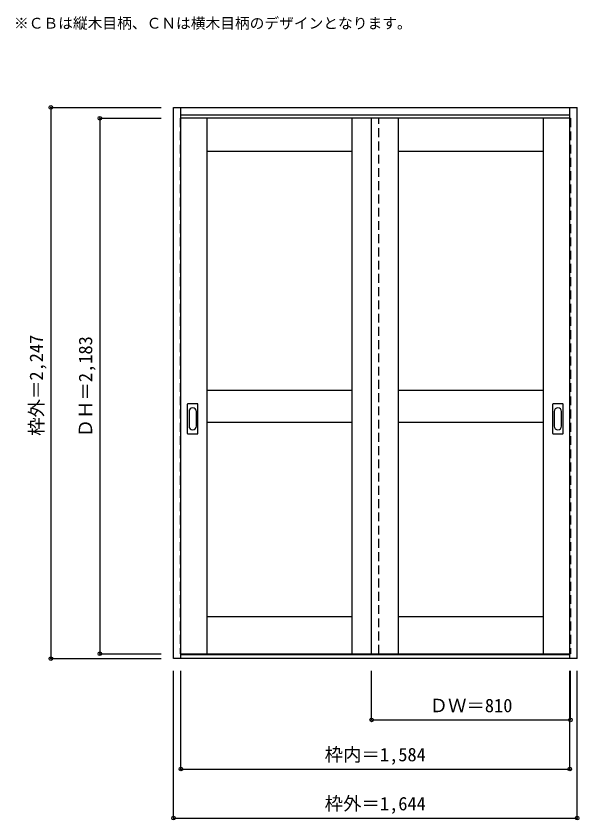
# Model space of a CAD drawing. Units: millimetres, scale not verified. Extents: x -1340 to 953, y -1413 to 1864.
import ezdxf
from ezdxf.enums import TextEntityAlignment as Align

# ---------------------------------------------------------------- set-up
doc = ezdxf.new("R2010")
doc.units = ezdxf.units.MM
doc.header["$LTSCALE"] = 30
doc.header["$PDMODE"] = 32
doc.header["$PDSIZE"] = 15
doc.linetypes.add('DASHED1', pattern=[1.8, 1.2, -0.6])
for name, color, linetype in [('0-0', 3, 'Continuous'), ('0-1_寸法', 7, 'Continuous'), ('0-2_文字', 7, 'Continuous')]:
    doc.layers.add(name, color=color, linetype=linetype)
doc.styles.add('ＭＳ ゴシック', font='')
doc.styles.get('ＭＳ ゴシック').set_extended_font_data('MS Gothic')

msp = doc.modelspace()

# ---------------------------------------------------------------- linework, layer by layer
at = {"layer": '0-0'}
for p, q in [((-698.64, -755.41), (-698.64, 1491.59)), ((-698.64, 1491.59), (945.36, 1491.59)), ((-668.64, -755.41), (-668.64, 1491.59)), ((915.36, -734.87), (915.36, 1491.59)), ((945.36, -755.41), (945.36, 1491.59)), ((-668.64, 1461.59), (915.36, 1461.59)), ((915.36, 1447.59), (-668.64, 1447.59)), ((-561.64, -735.41), (-561.64, 1447.59)), ((28.36, -735.41), (28.36, 1447.59)), ((108.36, -735.41), (108.36, 1447.59)), ((218.36, -735.41), (218.36, 1447.59)), ((808.36, -735.41), (808.36, 1447.59)), ((28.36, 1312.59), (-561.64, 1312.59)), ((808.36, 1312.59), (218.36, 1312.59)), ((28.36, 337.59), (-561.64, 337.59)), ((808.36, 337.59), (218.36, 337.59)), ((-641.64, 162.59), (-641.64, 281.59)), ((-601.14, 283.09), (-640.14, 283.09)), ((-599.64, 162.59), (-599.64, 281.59)), ((846.36, 162.59), (846.36, 281.59)), ((886.86, 283.09), (847.86, 283.09)), ((888.36, 162.59), (888.36, 281.59)), ((28.36, 207.59), (-561.64, 207.59)), ((808.36, 207.59), (218.36, 207.59)), ((-640.14, 161.09), (-601.14, 161.09)), ((847.86, 161.09), (886.86, 161.09)), ((28.36, -585.41), (-561.64, -585.41)), ((808.36, -585.41), (218.36, -585.41)), ((-668.64, -735.41), (915.36, -735.41)), ((915.36, -740.41), (-668.64, -740.41)), ((945.36, -755.41), (-698.64, -755.41))]:
    msp.add_line(p, q, dxfattribs=at)
at = {"layer": '0-0', "color": 4, "linetype": 'DASHED1'}
for p, q in [((-671.64, 1447.59), (-671.64, -735.41)), ((-668.64, 1447.59), (-671.64, 1447.59)), ((138.36, -735.41), (138.36, 1447.59)), ((915.36, 1447.59), (918.36, 1447.59)), ((918.36, 1447.59), (918.36, -735.41)), ((-671.64, -735.41), (-668.64, -735.41)), ((918.36, -735.41), (915.36, -735.41))]:
    msp.add_line(p, q, dxfattribs=at)
at = {"layer": '0-0', "color": 7}
for p, q in [((-635.64, 251.69), (-635.64, 192.49)), ((-605.64, 192.49), (-605.64, 251.69)), ((852.36, 251.69), (852.36, 192.49)), ((882.36, 192.49), (882.36, 251.69))]:
    msp.add_line(p, q, dxfattribs=at)
at = {"layer": '0-0'}
msp.add_lwpolyline([(915.36, -755.41), (915.36, -735.21), (915.36, -734.87)], dxfattribs=at)
for centre, start, end in [((-640.14, 281.59), 90, 180), ((-601.14, 281.59), 0, 90), ((847.86, 281.59), 90, 180), ((886.86, 281.59), 0, 90), ((-640.14, 162.59), 180, 270), ((-601.14, 162.59), 270, 0), ((847.86, 162.59), 180, 270), ((886.86, 162.59), 270, 0)]:
    msp.add_arc(centre, 1.5, start, end, dxfattribs=at)
at = {"layer": '0-0', "color": 7}
for centre, start, end in [((-620.64, 251.69), 0, 180), ((867.36, 251.69), 0, 180), ((-620.64, 192.49), 180, 0), ((867.36, 192.49), 180, 0)]:
    msp.add_arc(centre, 15, start, end, dxfattribs=at)
at = {"layer": '0-1_寸法', "color": 4}
for p, q in [((-1198.64, 1491.59), (-1198.64, -755.41)), ((-1198.64, 1491.59), (-748.64, 1491.59)), ((-998.64, 1447.59), (-748.64, 1447.59)), ((-998.64, 1447.59), (-998.64, -735.41)), ((-998.64, -735.41), (-748.64, -735.41)), ((-1198.64, -755.41), (-748.64, -755.41)), ((-698.64, -1405.41), (-698.64, -805.41)), ((-668.64, -1205.41), (-668.64, -805.41)), ((108.36, -1005.41), (108.36, -805.41)), ((918.36, -1005.41), (918.36, -805.41)), ((108.36, -1005.41), (918.36, -1005.41))]:
    msp.add_line(p, q, dxfattribs=at)
for points in [[(-698.64, -1405.41), (945.36, -1405.41), (945.36, -805.41)], [(-668.64, -1205.41), (915.36, -1205.41), (915.36, -805.41)]]:
    msp.add_lwpolyline(points, dxfattribs=at)
at = {"layer": '0-1_寸法'}
for p in [(-1198.64, 1491.59), (-998.64, 1447.59), (-1198.64, -755.41), (-998.64, -735.41), (108.36, -1005.41), (918.36, -1005.41), (-668.64, -1205.41), (915.36, -1205.41), (-698.64, -1405.41), (945.36, -1405.41)]:
    msp.add_point(p, dxfattribs=at)

# ---------------------------------------------------------------- texts
at = {"layer": '0-1_寸法', "style": 'ＭＳ ゴシック'}
for s, p in [('枠外＝2,247', (-1213.64, 152.84)), ('ＤＨ＝2,183', (-1013.64, 146.84))]:
    msp.add_text(s, height=54.99, rotation=90, dxfattribs=at).set_placement(p, align=Align.BOTTOM_LEFT)
for s, p in [('ＤＷ＝810', (344.61, -990.41)), ('枠内＝1,584', (-82.89, -1190.41)), ('枠外＝1,644', (-82.89, -1390.41))]:
    msp.add_text(s, height=54.99, dxfattribs=at).set_placement(p, align=Align.BOTTOM_LEFT)
at = {"layer": '0-2_文字', "style": 'ＭＳ ゴシック'}
msp.add_text('※ＣＢは縦木目柄、ＣＮは横木目柄のデザインとなります。', height=43.99, dxfattribs=at).set_placement((-1348.64, 1799.71), align=Align.BOTTOM_LEFT)

doc.saveas('drawing.dxf')
